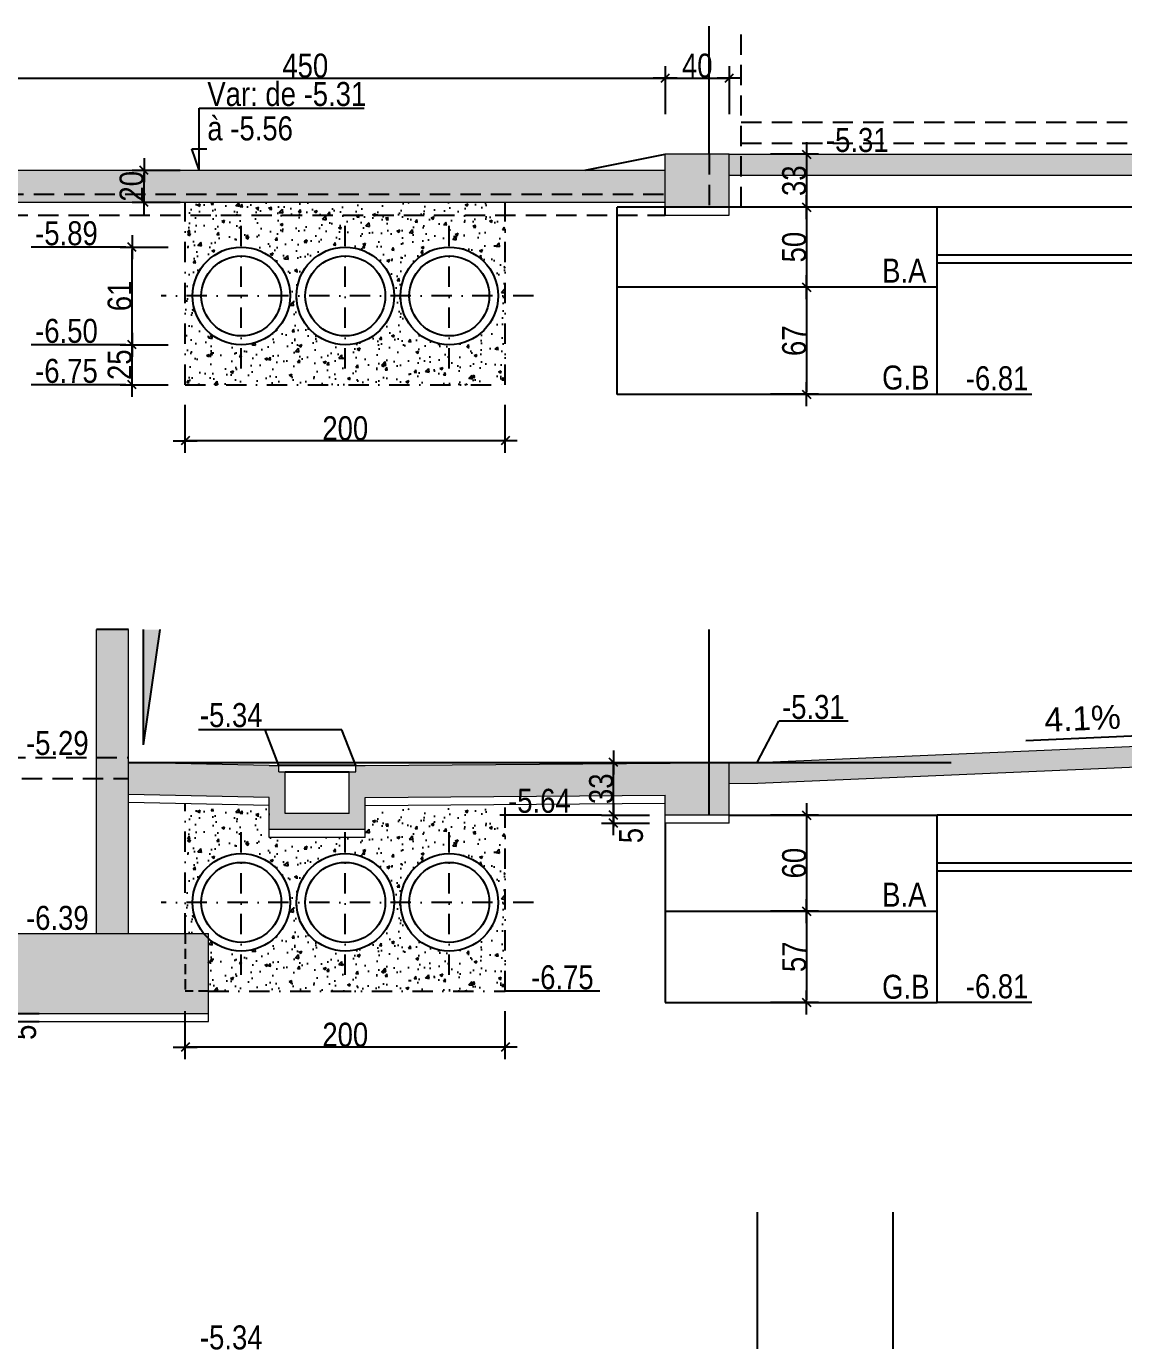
# Model space of a CAD drawing. Header units: centimetres. Extents: x -4990 to 114398, y -61489 to -12305.
# Drawn here: x 59411 to 60097, y -18482 to -17661 of the extents above; entities that cross this region are included whole.
import ezdxf
from ezdxf.enums import TextEntityAlignment as Align

# ---------------------------------------------------------------- set-up
doc = ezdxf.new("R2010")
doc.units = ezdxf.units.CM
doc.header["$LTSCALE"] = 0.5
doc.linetypes.add('CACHEX2', pattern=[19.05, 12.7, -6.35])
doc.linetypes.add('TIRETPTX2', pattern=[50.8, 25.4, -12.7, 0, -12.7])
doc.layers.get('DEFPOINTS').update_dxf_attribs({"linetype": 'CONTINUOUS'})
for name, color, linetype in [('01_cote_gen', 4, 'CONTINUOUS'), ('01_linteaux', 2, 'CONTINUOUS'), ('01_poch_murs', 253, 'CONTINUOUS'), ('01_texte', 230, 'CONTINUOUS'), ('AA_COTES', 2, 'CONTINUOUS')]:
    doc.layers.add(name, color=color, linetype=linetype)
doc.layers.add('01_murs_coup', color=5, linetype='CONTINUOUS', lineweight=60)
doc.styles.add('ARIAL', font='arial.ttf')
doc.styles.add('ARIAL NA', font='ARIALN.TTF')
doc.styles.add('STYLE2', font='ARIALN.TTF')
doc.dimstyles.new('JB50', dxfattribs={"dimscale": 0.1, "dimtxt": 150, "dimasz": 15, "dimexe": 0.1, "dimexo": 0.1, "dimgap": 0.09, "dimtad": 1, "dimdec": 1, "dimdsep": 46, "dimtxsty": 'STYLE2', "dimblk1": 'BOND_G', "dimblk2": 'BOND_D', "dimsah": 1, "dimcen": 1.5, "dimdle": 0.01, "dimse1": 1, "dimse2": 1, "dimclrd": 4, "dimclre": 2, "dimclrt": 6, "dimazin": 2, "dimtfac": 2.333333, "dimtdec": 1, "dimtix": 1, "dimtmove": 2, "dimatfit": 3, "dimldrblk": 'BOND_G', "dimfxl": 1, "dimtolj": 1, "dimtzin": 0, "dimarcsym": 0})

# ---------------------------------------------------------------- blocks, each defined once
blk = doc.blocks.new('BOND_G')
at = {"layer": 'AA_COTES', "color": 0}
for p, q in [((0, -5), (0, 15)), ((5, 0), (-5, 0)), ((1.77, 1.77), (-1.77, -1.77))]:
    blk.add_line(p, q, dxfattribs=at)
blk = doc.blocks.new('BOND_D')
at = {"layer": 'AA_COTES', "color": 0}
for p, q in [((5, 0), (-5, 0)), ((-1.77, -1.77), (1.77, 1.77)), ((0, 5), (0, -15))]:
    blk.add_line(p, q, dxfattribs=at)
blk = doc.blocks.new('*D1526')
at = {"layer": '01_cote_gen', "color": 4, "lineweight": -2, "transparency": 16777216}
blk.add_line((59396.6, -18281.49), (59396.6, -18279.49), dxfattribs=at)
at = {"layer": 'DEFPOINTS', "color": 0, "transparency": 16777216}
for p in [(59396.6, -18277.99), (59416.03, -18277.99), (59416.03, -18282.99)]:
    blk.add_point(p, dxfattribs=at)
at = {"layer": '01_cote_gen', "color": 4, "lineweight": -2, "transparency": 16777216, "xscale": 1.5, "yscale": 1.5, "zscale": 1.5}
for name, p, rotation in [('BOND_D', (59396.6, -18277.99), 90), ('BOND_G', (59396.6, -18282.99), 270)]:
    blk.add_blockref(name, p, dxfattribs=dict(at, rotation=rotation))
at = {"layer": '01_cote_gen', "color": 6, "transparency": 16777216, "insert": (59409.7, -18289.67), "char_height": 15, "attachment_point": 5, "rotation": 90, "style": 'STYLE2'}
blk.add_mtext('\\A1;5', dxfattribs=at)
blk = doc.blocks.new('*D1530')
at = {"layer": '01_cote_gen', "color": 4, "lineweight": -2, "transparency": 16777216}
blk.add_line((59778.06, -18152.49), (59778.06, -18122.49), dxfattribs=at)
at = {"layer": 'DEFPOINTS', "color": 0, "transparency": 16777216}
for p in [(59778.06, -18120.99), (59820.37, -18120.99), (59814.07, -18153.99)]:
    blk.add_point(p, dxfattribs=at)
at = {"layer": '01_cote_gen', "color": 4, "lineweight": -2, "transparency": 16777216, "xscale": 1.5, "yscale": 1.5, "zscale": 1.5}
for name, p, rotation in [('BOND_D', (59778.06, -18120.99), 90), ('BOND_G', (59778.06, -18153.99), 270)]:
    blk.add_blockref(name, p, dxfattribs=dict(at, rotation=rotation))
at = {"layer": '01_cote_gen', "color": 6, "transparency": 16777216, "insert": (59770.39, -18137.49), "char_height": 15, "attachment_point": 5, "rotation": 90, "style": 'STYLE2'}
blk.add_mtext('\\A1;33', dxfattribs=at)
blk = doc.blocks.new('*D1531')
at = {"layer": '01_cote_gen', "color": 4, "lineweight": -2, "transparency": 16777216}
blk.add_line((59778.06, -18157.49), (59778.06, -18155.49), dxfattribs=at)
at = {"layer": 'DEFPOINTS', "color": 0, "transparency": 16777216}
for p in [(59778.06, -18153.99), (59822.17, -18153.99), (59822.17, -18158.99)]:
    blk.add_point(p, dxfattribs=at)
at = {"layer": '01_cote_gen', "color": 4, "lineweight": -2, "transparency": 16777216, "xscale": 1.5, "yscale": 1.5, "zscale": 1.5}
for name, p, rotation in [('BOND_D', (59778.06, -18153.99), 90), ('BOND_G', (59778.06, -18158.99), 270)]:
    blk.add_blockref(name, p, dxfattribs=dict(at, rotation=rotation))
at = {"layer": '01_cote_gen', "color": 6, "transparency": 16777216, "insert": (59789.04, -18166.76), "char_height": 15, "attachment_point": 5, "rotation": 90, "style": 'STYLE2'}
blk.add_mtext('\\A1;5', dxfattribs=at)
blk = doc.blocks.new('*D1576')
at = {"layer": '01_cote_gen', "color": 4, "lineweight": -2, "transparency": 16777216}
blk.add_line((59484.58, -17769.51), (59484.58, -17752.51), dxfattribs=at)
at = {"layer": 'DEFPOINTS', "color": 0, "transparency": 16777216}
for p in [(59484.58, -17751.01), (59509.79, -17751.01), (59509.79, -17771.01)]:
    blk.add_point(p, dxfattribs=at)
at = {"layer": '01_cote_gen', "color": 4, "lineweight": -2, "transparency": 16777216, "xscale": 1.5, "yscale": 1.5, "zscale": 1.5}
for name, p, rotation in [('BOND_D', (59484.58, -17751.01), 90), ('BOND_G', (59484.58, -17771.01), 270)]:
    blk.add_blockref(name, p, dxfattribs=dict(at, rotation=rotation))
at = {"layer": '01_cote_gen', "color": 6, "transparency": 16777216, "insert": (59476.91, -17761.01), "char_height": 15, "attachment_point": 5, "rotation": 90, "style": 'STYLE2'}
blk.add_mtext('\\A1;20', dxfattribs=at)
blk = doc.blocks.new('*D1577')
at = {"layer": '01_cote_gen', "color": 4, "lineweight": -2, "transparency": 16777216}
blk.add_line((59898.73, -17742.51), (59898.73, -17772.51), dxfattribs=at)
at = {"layer": 'DEFPOINTS', "color": 0, "transparency": 16777216}
for p in [(59850.4, -17741.01), (59850.4, -17774.01), (59898.73, -17774.01)]:
    blk.add_point(p, dxfattribs=at)
at = {"layer": '01_cote_gen', "color": 4, "lineweight": -2, "transparency": 16777216, "xscale": 1.5, "yscale": 1.5, "zscale": 1.5}
for name, p, rotation in [('BOND_G', (59898.73, -17741.01), 90), ('BOND_D', (59898.73, -17774.01), 270)]:
    blk.add_blockref(name, p, dxfattribs=dict(at, rotation=rotation))
at = {"layer": '01_cote_gen', "color": 6, "transparency": 16777216, "insert": (59891.06, -17757.51), "char_height": 15, "attachment_point": 5, "rotation": 90, "style": 'STYLE2'}
blk.add_mtext('\\A1;33', dxfattribs=at)
blk = doc.blocks.new('*D1591')
at = {"layer": '01_cote_gen', "color": 4, "lineweight": -2, "transparency": 16777216}
blk.add_line((59361.9, -17693.38), (59808.9, -17693.38), dxfattribs=at)
at = {"layer": 'DEFPOINTS', "color": 0, "transparency": 16777216}
for p in [(59810.4, -17693.38), (59360.4, -17715.88), (59810.4, -17741.01)]:
    blk.add_point(p, dxfattribs=at)
at = {"layer": '01_cote_gen', "color": 4, "lineweight": -2, "transparency": 16777216, "xscale": 1.5, "yscale": 1.5, "zscale": 1.5, "rotation": 180}
blk.add_blockref('BOND_G', (59360.4, -17693.38), dxfattribs=at)
at = {"layer": '01_cote_gen', "color": 4, "lineweight": -2, "transparency": 16777216, "xscale": 1.5, "yscale": 1.5, "zscale": 1.5}
blk.add_blockref('BOND_D', (59810.4, -17693.38), dxfattribs=at)
at = {"layer": '01_cote_gen', "color": 6, "transparency": 16777216, "insert": (59585.4, -17685.71), "char_height": 15, "attachment_point": 5, "style": 'STYLE2'}
blk.add_mtext('\\A1;450', dxfattribs=at)
blk = doc.blocks.new('*D1592')
at = {"layer": '01_cote_gen', "color": 4, "lineweight": -2, "transparency": 16777216}
blk.add_line((59811.9, -17693.38), (59848.9, -17693.38), dxfattribs=at)
at = {"layer": 'DEFPOINTS', "color": 0, "transparency": 16777216}
for p in [(59850.4, -17693.38), (59810.4, -17741.01), (59850.4, -17741.01)]:
    blk.add_point(p, dxfattribs=at)
at = {"layer": '01_cote_gen', "color": 4, "lineweight": -2, "transparency": 16777216, "xscale": 1.5, "yscale": 1.5, "zscale": 1.5, "rotation": 180}
blk.add_blockref('BOND_G', (59810.4, -17693.38), dxfattribs=at)
at = {"layer": '01_cote_gen', "color": 4, "lineweight": -2, "transparency": 16777216, "xscale": 1.5, "yscale": 1.5, "zscale": 1.5}
blk.add_blockref('BOND_D', (59850.4, -17693.38), dxfattribs=at)
at = {"layer": '01_cote_gen', "color": 6, "transparency": 16777216, "insert": (59830.4, -17685.71), "char_height": 15, "attachment_point": 5, "style": 'STYLE2'}
blk.add_mtext('\\A1;40', dxfattribs=at)
blk = doc.blocks.new('*D1600')
at = {"layer": '01_cote_gen', "color": 4, "lineweight": -2, "transparency": 16777216}
blk.add_line((59708.89, -17919.99), (59511.89, -17919.99), dxfattribs=at)
at = {"layer": 'DEFPOINTS', "color": 0, "transparency": 16777216}
for p in [(59510.39, -17885.01), (59710.39, -17885.01), (59510.39, -17919.99)]:
    blk.add_point(p, dxfattribs=at)
at = {"layer": '01_cote_gen', "color": 4, "lineweight": -2, "transparency": 16777216, "xscale": 1.5, "yscale": 1.5, "zscale": 1.5, "rotation": 180}
blk.add_blockref('BOND_D', (59510.39, -17919.99), dxfattribs=at)
at = {"layer": '01_cote_gen', "color": 4, "lineweight": -2, "transparency": 16777216, "xscale": 1.5, "yscale": 1.5, "zscale": 1.5}
blk.add_blockref('BOND_G', (59710.39, -17919.99), dxfattribs=at)
at = {"layer": '01_cote_gen', "color": 6, "transparency": 16777216, "insert": (59610.39, -17912.32), "char_height": 15, "attachment_point": 5, "style": 'STYLE2'}
blk.add_mtext('\\A1;200', dxfattribs=at)
blk = doc.blocks.new('*D1601')
at = {"layer": '01_cote_gen', "color": 4, "lineweight": -2, "transparency": 16777216}
blk.add_line((59898.73, -17775.51), (59898.73, -17822.51), dxfattribs=at)
at = {"layer": 'DEFPOINTS', "color": 0, "transparency": 16777216}
for p in [(59909.63, -17774.01), (59898.73, -17824.01), (59909.63, -17824.01)]:
    blk.add_point(p, dxfattribs=at)
at = {"layer": '01_cote_gen', "color": 4, "lineweight": -2, "transparency": 16777216, "xscale": 1.5, "yscale": 1.5, "zscale": 1.5}
for name, p, rotation in [('BOND_G', (59898.73, -17774.01), 90), ('BOND_D', (59898.73, -17824.01), 270)]:
    blk.add_blockref(name, p, dxfattribs=dict(at, rotation=rotation))
at = {"layer": '01_cote_gen', "color": 6, "transparency": 16777216, "insert": (59891.06, -17799.01), "char_height": 15, "attachment_point": 5, "rotation": 90, "style": 'STYLE2'}
blk.add_mtext('\\A1;50', dxfattribs=at)
blk = doc.blocks.new('*D1602')
at = {"layer": '01_cote_gen', "color": 4, "lineweight": -2, "transparency": 16777216}
blk.add_line((59898.73, -17825.51), (59898.73, -17889.51), dxfattribs=at)
at = {"layer": 'DEFPOINTS', "color": 0, "transparency": 16777216}
for p in [(59915.11, -17824.01), (59898.73, -17891.01), (59912.96, -17891.01)]:
    blk.add_point(p, dxfattribs=at)
at = {"layer": '01_cote_gen', "color": 4, "lineweight": -2, "transparency": 16777216, "xscale": 1.5, "yscale": 1.5, "zscale": 1.5}
for name, p, rotation in [('BOND_G', (59898.73, -17824.01), 90), ('BOND_D', (59898.73, -17891.01), 270)]:
    blk.add_blockref(name, p, dxfattribs=dict(at, rotation=rotation))
at = {"layer": '01_cote_gen', "color": 6, "transparency": 16777216, "insert": (59891.06, -17857.51), "char_height": 15, "attachment_point": 5, "rotation": 90, "style": 'STYLE2'}
blk.add_mtext('\\A1;67', dxfattribs=at)
blk = doc.blocks.new('*D1607')
at = {"layer": '01_cote_gen', "color": 4, "lineweight": -2, "transparency": 16777216}
blk.add_line((59477.11, -17883.51), (59477.11, -17861.51), dxfattribs=at)
at = {"layer": 'DEFPOINTS', "color": 0, "transparency": 16777216}
for p in [(59477.11, -17860.01), (59545.92, -17860.01), (59546.36, -17885.01)]:
    blk.add_point(p, dxfattribs=at)
at = {"layer": '01_cote_gen', "color": 4, "lineweight": -2, "transparency": 16777216, "xscale": 1.5, "yscale": 1.5, "zscale": 1.5}
for name, p, rotation in [('BOND_D', (59477.11, -17860.01), 90), ('BOND_G', (59477.11, -17885.01), 270)]:
    blk.add_blockref(name, p, dxfattribs=dict(at, rotation=rotation))
at = {"layer": '01_cote_gen', "color": 6, "transparency": 16777216, "insert": (59469.44, -17872.51), "char_height": 15, "attachment_point": 5, "rotation": 90, "style": 'STYLE2'}
blk.add_mtext('\\A1;25', dxfattribs=at)
blk = doc.blocks.new('*D1608')
at = {"layer": '01_cote_gen', "color": 4, "lineweight": -2, "transparency": 16777216}
blk.add_line((59477.11, -17858.51), (59477.11, -17800.51), dxfattribs=at)
at = {"layer": 'DEFPOINTS', "color": 0, "transparency": 16777216}
for p in [(59477.11, -17799.01), (59545.39, -17799.01), (59493.77, -17860.01)]:
    blk.add_point(p, dxfattribs=at)
at = {"layer": '01_cote_gen', "color": 4, "lineweight": -2, "transparency": 16777216, "xscale": 1.5, "yscale": 1.5, "zscale": 1.5}
for name, p, rotation in [('BOND_D', (59477.11, -17799.01), 90), ('BOND_G', (59477.11, -17860.01), 270)]:
    blk.add_blockref(name, p, dxfattribs=dict(at, rotation=rotation))
at = {"layer": '01_cote_gen', "color": 6, "transparency": 16777216, "insert": (59469.44, -17829.51), "char_height": 15, "attachment_point": 5, "rotation": 90, "style": 'STYLE2'}
blk.add_mtext('\\A1;61', dxfattribs=at)
blk = doc.blocks.new('*D1623')
at = {"layer": '01_cote_gen', "color": 4, "lineweight": -2, "transparency": 16777216}
blk.add_line((59708.89, -18298.97), (59511.89, -18298.97), dxfattribs=at)
at = {"layer": 'DEFPOINTS', "color": 0, "transparency": 16777216}
for p in [(59510.39, -18263.99), (59710.39, -18263.99), (59510.39, -18298.97)]:
    blk.add_point(p, dxfattribs=at)
at = {"layer": '01_cote_gen', "color": 4, "lineweight": -2, "transparency": 16777216, "xscale": 1.5, "yscale": 1.5, "zscale": 1.5, "rotation": 180}
blk.add_blockref('BOND_D', (59510.39, -18298.97), dxfattribs=at)
at = {"layer": '01_cote_gen', "color": 4, "lineweight": -2, "transparency": 16777216, "xscale": 1.5, "yscale": 1.5, "zscale": 1.5}
blk.add_blockref('BOND_G', (59710.39, -18298.97), dxfattribs=at)
at = {"layer": '01_cote_gen', "color": 6, "transparency": 16777216, "insert": (59610.39, -18291.3), "char_height": 15, "attachment_point": 5, "style": 'STYLE2'}
blk.add_mtext('\\A1;200', dxfattribs=at)
blk = doc.blocks.new('*D1624')
at = {"layer": '01_cote_gen', "color": 4, "lineweight": -2, "transparency": 16777216}
blk.add_line((59898.73, -18155.49), (59898.73, -18212.49), dxfattribs=at)
at = {"layer": 'DEFPOINTS', "color": 0, "transparency": 16777216}
for p in [(59902.55, -18153.99), (59895.4, -18213.99), (59898.73, -18213.99)]:
    blk.add_point(p, dxfattribs=at)
at = {"layer": '01_cote_gen', "color": 4, "lineweight": -2, "transparency": 16777216, "xscale": 1.5, "yscale": 1.5, "zscale": 1.5}
for name, p, rotation in [('BOND_G', (59898.73, -18153.99), 90), ('BOND_D', (59898.73, -18213.99), 270)]:
    blk.add_blockref(name, p, dxfattribs=dict(at, rotation=rotation))
at = {"layer": '01_cote_gen', "color": 6, "transparency": 16777216, "insert": (59891.06, -18183.99), "char_height": 15, "attachment_point": 5, "rotation": 90, "style": 'STYLE2'}
blk.add_mtext('\\A1;60', dxfattribs=at)
blk = doc.blocks.new('*D1625')
at = {"layer": '01_cote_gen', "color": 4, "lineweight": -2, "transparency": 16777216}
blk.add_line((59898.73, -18215.49), (59898.73, -18269.49), dxfattribs=at)
at = {"layer": 'DEFPOINTS', "color": 0, "transparency": 16777216}
for p in [(59928.58, -18213.99), (59898.73, -18270.99), (59928.58, -18270.99)]:
    blk.add_point(p, dxfattribs=at)
at = {"layer": '01_cote_gen', "color": 4, "lineweight": -2, "transparency": 16777216, "xscale": 1.5, "yscale": 1.5, "zscale": 1.5}
for name, p, rotation in [('BOND_G', (59898.73, -18213.99), 90), ('BOND_D', (59898.73, -18270.99), 270)]:
    blk.add_blockref(name, p, dxfattribs=dict(at, rotation=rotation))
at = {"layer": '01_cote_gen', "color": 6, "transparency": 16777216, "insert": (59891.09, -18242.49), "char_height": 15, "attachment_point": 5, "rotation": 90, "style": 'STYLE2'}
blk.add_mtext('\\A1;57', dxfattribs=at)

msp = doc.modelspace()

# ---------------------------------------------------------------- hatches: boundary and pattern name
at = {"layer": '01_poch_murs'}
h = msp.add_hatch(color=256, dxfattribs=at)
h.dxf.hatch_style = 1
h.paths.add_polyline_path([(60797.903, -17754.015), (60777.903, -17754.015)], flags=17)
h.paths.add_polyline_path([(60767.903, -17689.79), (60357.894, -17689.79), (60357.894, -17707.015), (60767.903, -17707.015)])
h.paths.add_polyline_path([(60777.903, -17721.015), (60357.894, -17721.015), (60357.894, -17734.015), (60777.903, -17734.015)])
h.paths.add_polyline_path([(60797.903, -17754.015), (60732.903, -17754.015), (60732.903, -17784.015), (60797.903, -17784.015)])
h.paths.add_polyline_path([(60377.894, -17774.015), (60317.894, -17774.015), (60317.894, -17804.015), (60377.894, -17804.015)])
h.paths.add_polyline_path([(60357.894, -17774.015), (60337.894, -17774.015), (60337.894, -17774.015), (60357.894, -17774.015)], flags=16)
h.paths.add_polyline_path([(60337.894, -17741.015), (59850.396, -17741.015), (59850.396, -17754.015), (60337.894, -17754.015)])
h.paths.add_polyline_path([(59850.396, -17741.015), (59810.396, -17741.015), (59810.396, -17774.015), (59850.396, -17774.015)])
h.paths.add_polyline_path([(59810.396, -17751.015), (59360.401, -17751.015), (59360.401, -17771.015), (59810.396, -17771.015)])
h = msp.add_hatch(dxfattribs=at)
h.set_pattern_fill('AR-CONC', color=256, scale=0.1)
h.set_pattern_definition([(50, (-170.667, -331.012), (18.218467, -1.5939086), [1.905, -20.955]), (355, (-170.667, -331.012), (-3.524342, 19.1056845), [1.524, -16.7640584]), (100.451445, (-169.149, -331.145), (14.6941247, 17.511775), [1.619001, -17.8090245]), (46.1842, (-170.667, -325.932), (27.107904, -4.204233), [2.8575, -31.4325]), (96.63556, (-168.408, -326.283), (23.740413, 24.742612), [2.428502, -26.713561]), (351.18415, (-170.667, -325.932), (23.740413, 24.742612), [2.285997, -25.145973]), (21, (-168.127, -327.202), (15.161439, -10.2265198), [1.905, -20.955]), (326, (-168.127, -327.202), (6.180203, 18.4187966), [1.524, -16.764]), (71.451445, (-166.864, -328.054), (21.341642, 8.192277), [1.619001, -17.808994]), (37.5, (-170.667, -331.012), (0.3088603, 8.4555039), [0, -16.5608, 0, -17.018, 0, -16.8275]), (7.5, (-170.667, -331.012), (6.6819663, 10.0180575), [0, -9.7028, 0, -16.1798, 0, -6.4135]), (327.5, (-176.331, -331.012), (13.5590595, -0.5728744), [0, -6.35, 0, -19.812, 0, -26.289]), (317.5, (-178.871, -331.012), (14.8129181, 2.542649), [0, -8.255, 0, -13.1572, 0, -18.669])])
h.paths.add_polyline_path([(59579.892, -17829.515), (59575.892, -17829.515, -1), (59514.892, -17829.515), (59510.392, -17829.515), (59510.392, -17885.015), (59710.392, -17885.015), (59710.392, -17829.515), (59705.892, -17829.515, -1), (59644.892, -17829.515), (59640.892, -17829.515, -1)])
h.paths.add_polyline_path([(59710.392, -17779.015), (59510.392, -17779.015), (59510.392, -17829.515), (59514.892, -17829.515, -1), (59575.892, -17829.515), (59579.892, -17829.515, -1), (59640.892, -17829.515), (59644.892, -17829.515, -1), (59705.892, -17829.515), (59710.392, -17829.515)])
h.paths.add_polyline_path([(59710.392, -17771.015), (59510.392, -17771.015), (59510.392, -17779.015), (59710.392, -17779.015)])
h = msp.add_hatch(color=256, dxfattribs=at)
h.dxf.hatch_style = 1
h.paths.add_polyline_path([(59474.901, -18037.989), (59454.901, -18037.989), (59454.901, -18227.989), (59474.901, -18227.989)])
h = msp.add_hatch(color=256, dxfattribs=at)
h.dxf.hatch_style = 1
h.paths.add_polyline_path([(59524.901, -18227.989), (59205.901, -18227.989), (59205.901, -18277.989), (59524.901, -18277.989)])
h.paths.add_polyline_path([(59273.901, -18123.989), (59264.401, -18123.989), (59264.401, -18117.989), (58847.895, -18117.989), (58847.895, -18121.989), (58837.895, -18121.989), (58837.895, -18130.989), (59255.901, -18130.989), (59255.901, -18227.989), (59273.901, -18227.989)])
h.paths.add_polyline_path([(58882.895, -18152.989), (58817.895, -18152.989), (58817.895, -18182.989), (58882.895, -18182.989)])
h.paths.add_polyline_path([(59850.396, -18121.132), (59622.896, -18122.989), (59616.896, -18122.989), (59616.896, -18126.989), (59612.896, -18126.989), (59612.896, -18152.989), (59572.896, -18152.989), (59572.896, -18126.989), (59568.896, -18126.989), (59568.896, -18122.989), (59562.896, -18122.989), (59474.901, -18120.989), (59474.901, -18140.994), (59562.896, -18142.994), (59562.896, -18162.989), (59622.896, -18162.989), (59622.896, -18142.989), (59810.396, -18141.459), (59810.396, -18153.989), (59850.396, -18153.989)])
h.paths.add_polyline_path([(60604.414, -18106.989), (60600.414, -18106.989), (60600.414, -18102.989), (60357.894, -18099.989), (59867.898, -18120.989), (59850.396, -18121.132), (59850.396, -18134.132), (59868.23, -18133.986), (60358.451, -18112.977), (60594.414, -18115.896), (60594.414, -18142.989), (60654.414, -18142.989), (60654.414, -18115.906), (60862.896, -18112.99), (60862.896, -18101.989), (60852.896, -18101.989), (60852.896, -18099.989), (60648.414, -18102.989), (60648.414, -18106.989), (60644.414, -18106.989), (60644.414, -18132.989), (60604.414, -18132.989)])
h = msp.add_hatch(dxfattribs=at)
h.set_pattern_fill('AR-CONC', color=256, scale=0.1)
h.set_pattern_definition([(50, (-170.667, -709.986), (18.218467, -1.5939086), [1.905, -20.955]), (355, (-170.667, -709.986), (-3.524342, 19.1056845), [1.524, -16.7640584]), (100.451445, (-169.149, -710.119), (14.6941247, 17.511775), [1.619001, -17.8090245]), (46.1842, (-170.667, -704.906), (27.107904, -4.204233), [2.8575, -31.4325]), (96.63556, (-168.408, -705.256), (23.740413, 24.742612), [2.428502, -26.713561]), (351.18415, (-170.667, -704.906), (23.740413, 24.742612), [2.285997, -25.145973]), (21, (-168.127, -706.176), (15.161439, -10.2265198), [1.905, -20.955]), (326, (-168.127, -706.176), (6.180203, 18.4187966), [1.524, -16.764]), (71.451445, (-166.864, -707.028), (21.341642, 8.192277), [1.619001, -17.808994]), (37.5, (-170.667, -709.986), (0.3088603, 8.4555039), [0, -16.5608, 0, -17.018, 0, -16.8275]), (7.5, (-170.667, -709.986), (6.6819663, 10.0180575), [0, -9.7028, 0, -16.1798, 0, -6.4135]), (327.5, (-176.331, -709.986), (13.5590595, -0.5728744), [0, -6.35, 0, -19.812, 0, -26.289]), (317.5, (-178.871, -709.986), (14.8129181, 2.542649), [0, -8.255, 0, -13.1572, 0, -18.669])])
edge = h.paths.add_edge_path()
edge.add_line((59510.392, -18227.989), (59521.94, -18227.989))
edge.add_arc((59545.392, -18208.489), 30.5, 180, 219.74294, ccw=False)
edge.add_line((59514.892, -18208.489), (59510.392, -18208.489))
edge.add_line((59510.392, -18208.489), (59510.392, -18227.989))
edge = h.paths.add_edge_path()
edge.add_line((59524.901, -18231.08), (59524.901, -18263.989))
edge.add_line((59524.901, -18263.989), (59710.392, -18263.989))
edge.add_line((59710.392, -18263.989), (59710.392, -18208.489))
edge.add_line((59710.392, -18208.489), (59705.892, -18208.489))
edge.add_arc((59675.392, -18208.489), 30.5, -180, 0, ccw=False)
edge.add_line((59644.892, -18208.489), (59640.892, -18208.489))
edge.add_arc((59610.392, -18208.489), 30.5, -180, 0, ccw=False)
edge.add_line((59579.892, -18208.489), (59575.892, -18208.489))
edge.add_arc((59545.392, -18208.489), 30.5, -132.209069, 0, ccw=False)
h.paths.add_polyline_path([(59622.896, -18149.989), (59622.896, -18157.989), (59710.392, -18157.989), (59710.392, -18149.989)])
h.paths.add_polyline_path([(59562.896, -18157.989), (59562.896, -18149.989), (59510.392, -18149.989), (59510.392, -18157.989)])
edge = h.paths.add_edge_path()
edge.add_line((59622.896, -18157.989), (59622.896, -18167.989))
edge.add_line((59622.896, -18167.989), (59562.896, -18167.989))
edge.add_line((59562.896, -18167.989), (59562.896, -18157.989))
edge.add_line((59562.896, -18157.989), (59510.392, -18157.989))
edge.add_line((59510.392, -18157.989), (59510.392, -18208.489))
edge.add_line((59510.392, -18208.489), (59514.892, -18208.489))
edge.add_arc((59545.392, -18208.489), 30.5, 0, 180, ccw=False)
edge.add_line((59575.892, -18208.489), (59579.892, -18208.489))
edge.add_arc((59610.392, -18208.489), 30.5, 0, 180, ccw=False)
edge.add_line((59640.892, -18208.489), (59644.892, -18208.489))
edge.add_arc((59675.392, -18208.489), 30.5, 0, 180, ccw=False)
edge.add_line((59705.892, -18208.489), (59710.392, -18208.489))
edge.add_line((59710.392, -18208.489), (59710.392, -18157.989))
edge.add_line((59710.392, -18157.989), (59622.896, -18157.989))

# ---------------------------------------------------------------- linework, layer by layer
at = {"layer": '01_cote_gen'}
msp.add_line((59867.898, -18120.989), (59989.12, -18120.989), dxfattribs=at)
at = {"layer": '01_linteaux'}
for p, q in [((59837.898, -17741.015), (59837.898, -17661.015)), ((59760.396, -17751.015), (59810.396, -17741.015)), ((59780.398, -17891.015), (59780.398, -17774.015)), ((59980.398, -17774.015), (59780.398, -17774.015)), ((59810.396, -17779.015), (59810.396, -17774.015)), ((59980.398, -17774.015), (59857.898, -17774.015)), ((59980.398, -17891.015), (59980.398, -17774.015)), ((60317.894, -17774.015), (59980.398, -17774.015)), ((59980.398, -17774.015), (59980.398, -17774.015)), ((60317.894, -17804.015), (59980.398, -17804.015)), ((60317.894, -17809.015), (59980.398, -17809.015)), ((59980.398, -17824.015), (59780.398, -17824.015)), ((59980.398, -17891.015), (59780.398, -17891.015)), ((59837.908, -18153.989), (59837.908, -18037.989)), ((59474.901, -18120.989), (59867.898, -18120.989)), ((59616.896, -18122.989), (59568.896, -18122.989)), ((59572.896, -18126.989), (59612.896, -18126.989)), ((59810.396, -18158.989), (59810.396, -18270.989)), ((59850.396, -18153.989), (59980.401, -18153.989)), ((59980.401, -18270.989), (59980.401, -18153.989)), ((60230.394, -18153.989), (59980.401, -18153.989)), ((60230.394, -18183.989), (59980.401, -18183.989)), ((60190.394, -18188.989), (59980.401, -18188.989)), ((59810.396, -18213.989), (59980.401, -18213.989)), ((59810.396, -18270.989), (59980.401, -18270.989)), ((59868.053, -18508.891), (59868.053, -18402.099)), ((59952.896, -18508.891), (59952.896, -18402.099))]:
    msp.add_line(p, q, dxfattribs=at)
at = {"layer": '01_linteaux', "linetype": 'CACHEX2', "ltscale": 2}
for p, q in [((59857.898, -17774.015), (59857.898, -17661.015)), ((59857.898, -17721.015), (60357.894, -17721.015)), ((59857.898, -17734.015), (60357.894, -17734.015)), ((59837.898, -17741.015), (59837.898, -17774.015)), ((59320.396, -17766.015), (59810.396, -17766.015)), ((59227.898, -17779.015), (59810.396, -17779.015)), ((59264.401, -18117.989), (59474.901, -18117.989)), ((59255.901, -18130.989), (59474.901, -18130.989))]:
    msp.add_line(p, q, dxfattribs=at)
at = {"layer": '01_linteaux', "linetype": 'TIRETPTX2'}
for p, q in [((59510.392, -17885.015), (59510.392, -17771.015)), ((59710.392, -17885.015), (59710.392, -17771.015)), ((59545.392, -17874.886), (59545.392, -17784.144)), ((59610.392, -17874.886), (59610.392, -17784.144)), ((59675.392, -17874.886), (59675.392, -17784.144)), ((59727.938, -17829.515), (59495.343, -17829.515)), ((59510.392, -17885.015), (59710.392, -17885.015)), ((59510.392, -18227.989), (59510.392, -18146.802)), ((59710.392, -18263.989), (59710.392, -18147.275)), ((59545.392, -18253.86), (59545.392, -18163.117)), ((59610.392, -18253.86), (59610.392, -18163.117)), ((59675.392, -18253.86), (59675.392, -18163.117)), ((59727.938, -18208.489), (59495.343, -18208.489)), ((59524.901, -18263.989), (59710.392, -18263.989))]:
    msp.add_line(p, q, dxfattribs=at)
at = {"layer": '01_linteaux', "linetype": 'CACHEX2'}
for p in [(59510.392, -18227.989), (59524.901, -18263.989)]:
    msp.add_line(p, (59510.392, -18263.989), dxfattribs=at)
at = {"layer": '01_linteaux'}
for centre, radius in [((59545.392, -17829.515), 30.5), ((59610.392, -17829.515), 30.5), ((59675.392, -17829.515), 30.5), ((59545.392, -17829.515), 25), ((59610.392, -17829.515), 25), ((59675.392, -17829.515), 25), ((59545.392, -18208.489), 30.5), ((59545.392, -18208.489), 25), ((59610.392, -18208.489), 30.5), ((59610.392, -18208.489), 25), ((59675.392, -18208.489), 30.5), ((59675.392, -18208.489), 25)]:
    msp.add_circle(centre, radius, dxfattribs=at)
at = {"layer": '01_murs_coup', "linetype": 'Continuous', "lineweight": 0}
for p, q in [((59810.396, -17779.015), (59810.396, -17741.015)), ((59850.396, -17741.015), (59810.396, -17741.015)), ((59850.396, -17779.015), (59850.396, -17741.015)), ((59850.396, -17741.015), (60337.894, -17741.015)), ((59360.401, -17751.015), (59810.396, -17751.015)), ((59850.396, -17754.015), (60337.894, -17754.015)), ((59360.401, -17771.015), (59810.396, -17771.015)), ((59810.396, -17774.015), (59850.396, -17774.015)), ((59810.396, -17779.015), (59850.396, -17779.015)), ((59454.901, -18227.989), (59454.901, -18037.989)), ((59474.901, -18227.989), (59474.901, -18037.989)), ((59867.898, -18120.989), (60357.894, -18099.989)), ((59868.23, -18133.986), (60358.451, -18112.977)), ((59562.896, -18122.989), (59474.901, -18120.989)), ((59562.896, -18122.989), (59568.896, -18122.989)), ((59568.896, -18126.989), (59568.896, -18122.989)), ((59568.896, -18126.989), (59572.896, -18126.989)), ((59572.896, -18152.989), (59572.896, -18126.989)), ((59612.896, -18126.989), (59616.896, -18126.989)), ((59612.896, -18152.989), (59612.896, -18126.989)), ((59616.896, -18122.989), (59622.896, -18122.989)), ((59616.896, -18126.989), (59616.896, -18122.989)), ((59622.896, -18122.989), (59867.898, -18120.989)), ((59850.396, -18158.989), (59850.396, -18121.132)), ((59850.396, -18134.132), (59868.23, -18133.986)), ((59562.896, -18142.994), (59474.901, -18140.994)), ((59562.896, -18167.989), (59562.896, -18142.994)), ((59622.896, -18142.989), (59810.396, -18141.459)), ((59622.896, -18167.989), (59622.896, -18142.989)), ((59810.396, -18158.989), (59810.396, -18141.459)), ((59562.896, -18147.995), (59474.901, -18145.995)), ((59612.896, -18152.989), (59572.896, -18152.989)), ((59622.896, -18147.99), (59810.396, -18146.459)), ((59850.396, -18153.989), (59810.396, -18153.989)), ((59850.396, -18158.989), (59810.396, -18158.989)), ((59622.896, -18162.989), (59562.896, -18162.989)), ((59622.896, -18167.989), (59562.896, -18167.989)), ((59205.901, -18227.989), (59524.901, -18227.989)), ((59524.901, -18282.989), (59524.901, -18227.989)), ((59205.901, -18277.989), (59524.901, -18277.989)), ((59205.901, -18282.989), (59524.901, -18282.989))]:
    msp.add_line(p, q, dxfattribs=at)
at = {"layer": '01_poch_murs'}
for p, q in [((59474.901, -18037.989), (59454.901, -18037.989)), ((59484.341, -18110.087), (59484.341, -18037.989)), ((59484.341, -18110.087), (59494.583, -18037.989))]:
    msp.add_line(p, q, dxfattribs=at)
msp.add_solid([(59484.341, -18037.989), (59484.341, -18110.087), (59494.583, -18037.989)], dxfattribs=at)
at = {"layer": '01_texte'}
for p, q in [((59519.013, -17751.015), (59519.013, -17712.28)), ((59519.013, -17712.28), (59622.117, -17712.28)), ((59519.013, -17751.015), (59514.393, -17737.59)), ((59514.393, -17737.59), (59523.887, -17737.59)), ((59473.259, -17799.015), (59414.054, -17799.015)), ((59473.259, -17860.01), (59414.054, -17860.01)), ((59473.259, -17885.015), (59414.054, -17885.015)), ((60039.604, -17891.015), (59980.398, -17891.015)), ((59867.898, -18120.989), (59881.403, -18095.238)), ((59924.64, -18095.238), (59881.403, -18095.238)), ((59608.332, -18100.754), (59518.612, -18100.754)), ((59568.896, -18122.989), (59560.332, -18100.754)), ((59616.896, -18122.989), (59608.332, -18100.754)), ((60035.809, -18107.27), (60130.494, -18103.212)), ((59770.557, -18153.989), (59707.021, -18153.989)), ((59769.597, -18263.989), (59710.392, -18263.989)), ((60039.607, -18270.989), (59980.401, -18270.989))]:
    msp.add_line(p, q, dxfattribs=at)

# ---------------------------------------------------------------- texts
at = {"layer": '01_texte', "style": 'ARIAL NA'}
for s, p in [('Var: de -5.31', (59524.165, -17710.825)), ('à -5.56   ', (59524.165, -17732.304)), ('-5.31', (59910.836, -17739.56)), ('-5.89', (59416.531, -17797.841)), ('B.A', (59945.972, -17821.219)), ('-6.50', (59416.531, -17858.836)), ('-6.75', (59416.531, -17883.841)), ('G.B', (59945.972, -17888.003)), ('-6.81', (59998.235, -17888.465)), ('-5.31', (59883.394, -18093.879)), ('-5.34', (59519.529, -18098.962)), ('-5.29', (59410.819, -18116.391)), ('-5.64', (59712.173, -18152.534)), ('B.A', (59945.972, -18211.192)), ('-6.39', (59410.819, -18225.679)), ('-6.75', (59726.478, -18262.815)), ('G.B', (59945.972, -18268.751)), ('-6.81', (59998.238, -18268.439)), ('-5.34', (59519.529, -18487.864))]:
    msp.add_text(s, height=15, dxfattribs=at).set_placement(p)
at = {"layer": '01_texte', "style": 'ARIAL'}
msp.add_text('  4.1%%%', height=15, rotation=2.45405, dxfattribs=at).set_placement((60065.916, -18105.685), align=Align.BOTTOM_CENTER)

# ---------------------------------------------------------------- dimensions: what is measured, and where the dimension line sits
at = {"layer": '01_cote_gen'}
for base, p1, p2, picture, middle in [((59810.396, -17693.377), (59360.401, -17715.877), (59810.396, -17741.015), '*D1591', (59585.399, -17685.709)), ((59850.396, -17693.377), (59810.396, -17741.015), (59850.396, -17741.015), '*D1592', (59830.396, -17685.709)), ((59510.392, -17919.992), (59710.392, -17885.015), (59510.392, -17885.015), '*D1600', (59610.392, -17912.325)), ((59510.392, -18298.966), (59710.392, -18263.989), (59510.392, -18263.989), '*D1623', (59610.392, -18291.298))]:
    dim = msp.add_linear_dim(base=base, p1=p1, p2=p2, dimstyle='JB50', dxfattribs=at)
    dim.commit()
    dim.dimension.update_dxf_attribs({"geometry": picture, "text_midpoint": middle})
for base, p1, p2, picture, middle in [((59898.725, -17774.015), (59850.396, -17741.015), (59850.396, -17774.015), '*D1577', (59891.058, -17757.515)), ((59484.577, -17751.015), (59509.789, -17771.015), (59509.789, -17751.015), '*D1576', (59476.91, -17761.015)), ((59898.725, -17824.015), (59909.626, -17774.015), (59909.626, -17824.015), '*D1601', (59891.058, -17799.015)), ((59477.111, -17799.015), (59493.77, -17860.01), (59545.392, -17799.015), '*D1608', (59469.443, -17829.513)), ((59898.725, -17891.015), (59915.11, -17824.015), (59912.956, -17891.015), '*D1602', (59891.058, -17857.515)), ((59477.111, -17860.01), (59546.358, -17885.015), (59545.922, -17860.01), '*D1607', (59469.443, -17872.513)), ((59778.057, -18120.989), (59814.069, -18153.989), (59820.374, -18120.989), '*D1530', (59770.39, -18137.489)), ((59898.725, -18213.989), (59902.546, -18153.989), (59895.399, -18213.989), '*D1624', (59891.058, -18183.989)), ((59898.725, -18270.989), (59928.575, -18213.989), (59928.575, -18270.989), '*D1625', (59891.089, -18242.489))]:
    dim = msp.add_linear_dim(base=base, p1=p1, p2=p2, angle=90, dimstyle='JB50', dxfattribs=at)
    dim.commit()
    dim.dimension.update_dxf_attribs({"geometry": picture, "text_midpoint": middle})
for base, p1, p2, picture, middle in [((59778.057, -18153.989), (59822.168, -18158.989), (59822.168, -18153.989), '*D1531', (59789.042, -18166.763)), ((59396.597, -18277.989), (59416.028, -18282.989), (59416.028, -18277.989), '*D1526', (59409.703, -18289.674))]:
    dim = msp.add_linear_dim(base=base, p1=p1, p2=p2, angle=90, dimstyle='JB50', dxfattribs=at)
    dim.commit()
    dim.dimension.update_dxf_attribs({"geometry": picture, "text_midpoint": middle, "dimtype": 160})

doc.saveas('drawing.dxf')
